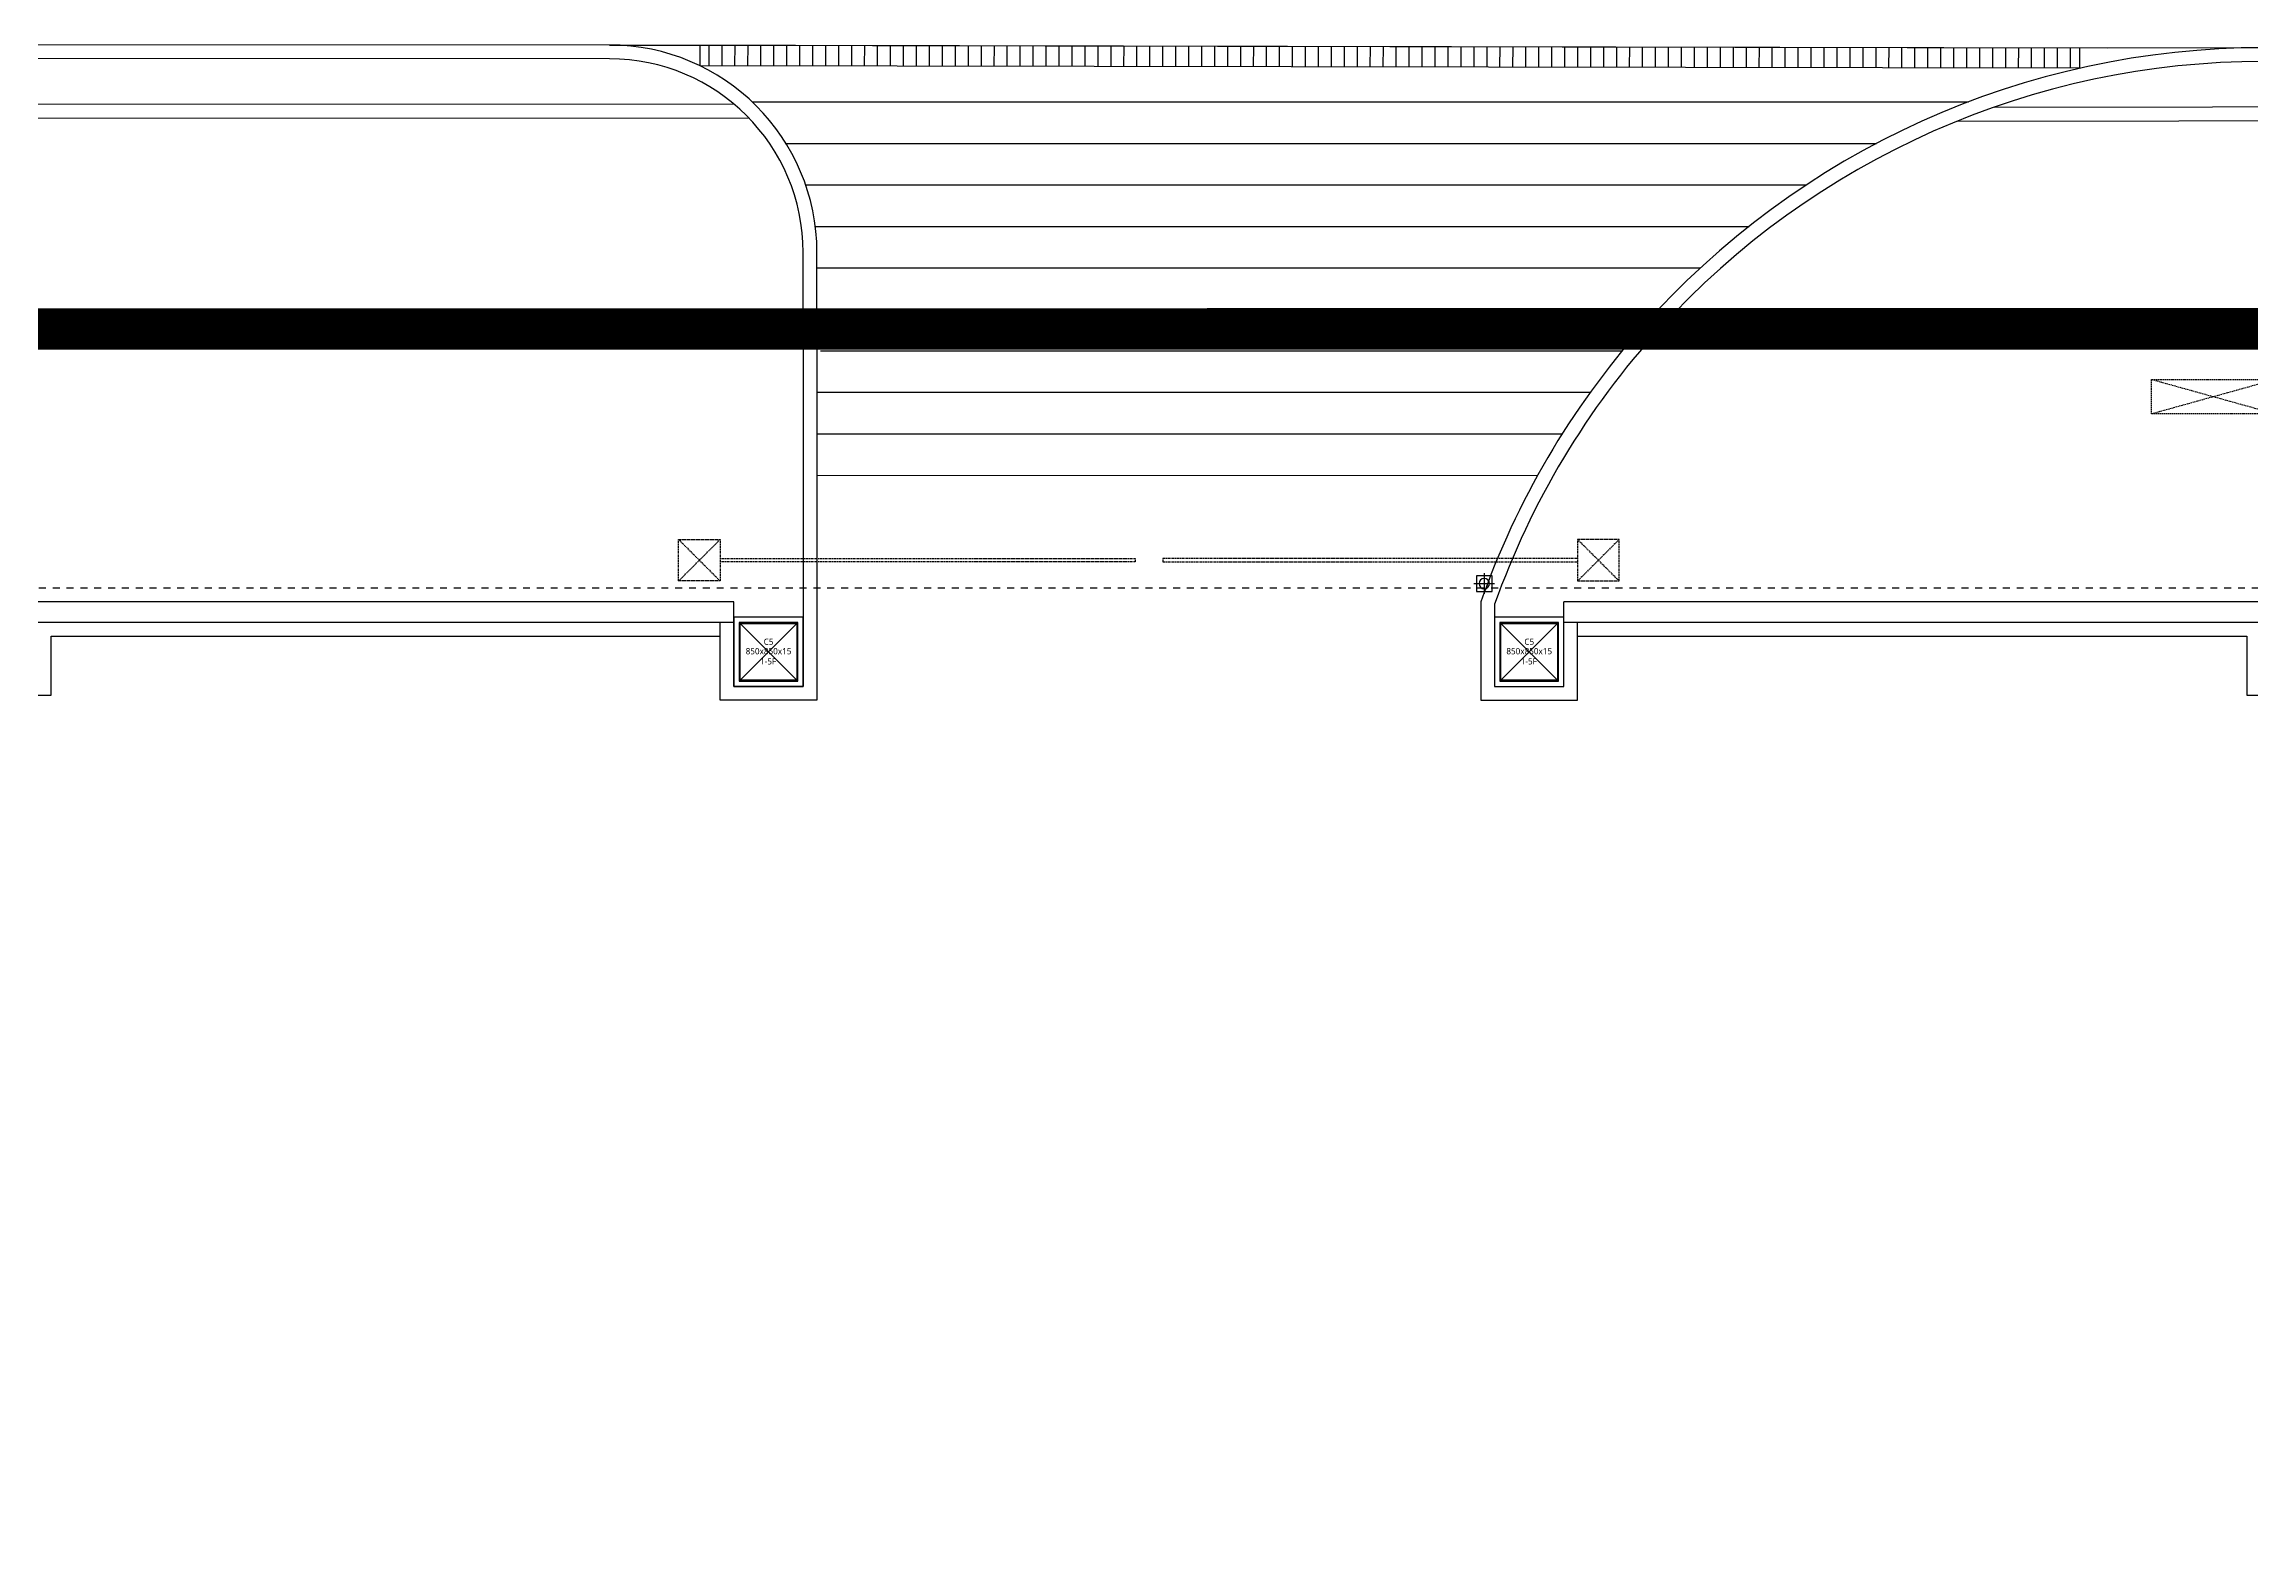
# Model space of a CAD drawing. Header units: millimetres. Extents: x 13515 to 183937, y -33900 to -660.
# Drawn here: x 121039 to 121538.6, y -19408.6 to -19067.3 of the extents above; entities that cross this region are included whole.
import ezdxf
from ezdxf.enums import TextEntityAlignment as Align

# ---------------------------------------------------------------- set-up
doc = ezdxf.new("R2010")
doc.units = ezdxf.units.MM
doc.header["$LTSCALE"] = 100
doc.header["$MEASUREMENT"] = 0
doc.header["$PDSIZE"] = -10
for name, pattern in [('DASHED', [0.75, 0.5, -0.25]), ('HIDDEN', [2, 1, -1]), ('HIDDEN2', [0.1875, 0.125, -0.0625])]:
    doc.linetypes.add(name, pattern=pattern)
doc.layers.get('0').update_dxf_attribs({"linetype": 'CONTINUOUS'})
doc.layers.get('Defpoints').update_dxf_attribs({"color": 171, "linetype": 'CONTINUOUS'})
doc.layers.add('#프레임 라인', color=189, linetype='CONTINUOUS', plot=False)
for name, color, linetype in [('ELE9', 9, 'CONTINUOUS'), ('polesign', 7, 'HIDDEN2'), ('홈통', 6, 'CONTINUOUS')]:
    doc.layers.add(name, color=color, linetype=linetype)
doc.styles.add('TE', font='malgun_0.ttf')

# ---------------------------------------------------------------- blocks, each defined once
blk = doc.blocks.new('*U265')
at = {"color": 0, "linetype": 'ByBlock'}
for p, q in [((425, 425), (-425, 425)), ((-425, 425), (-425, -425)), ((-410, 410), (410, 410)), ((-410, -410), (-410, 410)), ((410, 410), (410, -410)), ((425, -425), (425, 425)), ((-425, -425), (425, -425)), ((410, -410), (-410, -410))]:
    blk.add_line(p, q, dxfattribs=at)
at = {"layer": 'Defpoints'}
blk.add_point((0, 0), dxfattribs=at)
blk = doc.blocks.new('C5-1-5F')
at = {"layer": '#프레임 라인', "ltscale": 0.1}
blk.add_lwpolyline([(-500, -500), (500, -500), (500, 500), (-500, 500)], close=True, dxfattribs=at)
at = {"layer": 'Defpoints', "ltscale": 10000}
for p, q in [((-425, -425), (425, 425)), ((425, -425), (-425, 425))]:
    blk.add_line(p, q, dxfattribs=at)
at = {"ltscale": 0.1}
blk.add_blockref('*U265', (0, 0), dxfattribs=at)
at = {"layer": 'Defpoints', "style": 'TE'}
for s, p in [('850x850x15', (0, -35)), ('C5', (0, 102)), ('1-5F', (-6, -182))]:
    blk.add_text(s, height=90, dxfattribs=at).set_placement(p, align=Align.CENTER)
blk = doc.blocks.new('A$C1f11f6d5')
at = {"layer": 'polesign', "ltscale": 1.5}
blk.add_lwpolyline([(500, 1800), (500, 0), (0, 0), (0, 1800)], close=True, dxfattribs=at)
for points in [[(0, 1800), (500, 0)], [(0, 0), (500, 1800)]]:
    blk.add_lwpolyline(points, dxfattribs=at)
blk = doc.blocks.new('A$C251c222b')
at = {"linetype": 'DASHED', "ltscale": 0.3}
blk.add_lwpolyline([(-105, 750), (495, 750), (495, 150), (-105, 150)], close=True, dxfattribs=at)
for points in [[(-105, 750), (495, 150)], [(-105, 150), (495, 750)], [(495, 475), (6495, 475), (6495, 425), (495, 425)]]:
    blk.add_lwpolyline(points, dxfattribs=at)
blk = doc.blocks.new('A$C64A97E52')
at = {"layer": '홈통', "color": 1}
for p, q in [((450, 200), (-50, 200)), ((200, 450), (200, -50))]:
    blk.add_line(p, q, dxfattribs=at)
at = {"layer": '홈통', "ltscale": 0.1}
blk.add_circle((200, 200), 125, dxfattribs=at)
blk = doc.blocks.new('fghghhjjhk')
at = {"layer": '홈통'}
blk.add_lwpolyline([(36494545, -795979), (36494320, -795979), (36494320, -796204), (36494545, -796204)], close=True, dxfattribs=at)
at = {"xscale": -0.6, "yscale": 0.6, "zscale": 0.6}
blk.add_blockref('A$C64A97E52', (36494553, -796211), dxfattribs=at)
blk = doc.blocks.new('sdmfklfmkgghghj')
blk.add_blockref('fghghhjjhk', (109900, -288000))
blk = doc.blocks.new('FGHJ')
at = {"layer": 'ELE9'}
h = blk.add_hatch(dxfattribs=at)
h.set_pattern_fill('ANSI31', color=256, scale=1500, angle=44.88382)
h.set_pattern_definition([(89.8838194, (716713.72, 106926.67), (-187.4996145, 0.3801999), [])])
h.paths.add_polyline_path([(37162008.9, 75696.7), (37181958.9, 75656.3), (37181958.3, 75360.9), (37162008.3, 75396.7)])
at = {"layer": 'ELE9', "ltscale": 0.1}
blk.add_line((37163699.1, 71591.3), (37163699.1, 72697.2), dxfattribs=at)
for points in [[(37160700, 75697.2), (37132426.5, 75706.3), (37104161.4, 75710.2), (37082118.8, 75691), (37043660.7, 75687.7), (37037931.6, 75700.1)], [(37118987.4, 75708.1), (37118987.4, 74633.3), (37162709.1, 74646.5)], [(37160700, 75697.2), (37163386.6, 75696.3), (37182367.1, 75655.5), (37184617.4, 75659.3)], [(37119187.4, 75508.1), (37119187.4, 74833.3), (37162493.7, 74846.4)], [(37180725.1, 74798.8), (37215399.1, 74850.7)], [(37180192.1, 74598), (37215399.1, 74650.7)], [(37163699.1, 71591.3), (37163699.1, 66221.3), (37162299.1, 66221.3), (37162299.1, 67346.3)], [(37163699.1, 69473.8), (37174120.6, 69474.6)], [(37173299.1, 67646.3), (37173299.1, 66221.3), (37174699.1, 66221.3), (37174699.1, 67346.3)], [(37173499.1, 67610.3), (37173499.1, 66421.3), (37174499.1, 66421.3), (37174499.1, 67646.3)], [(37196349.1, 67646.3), (37174499.1, 67646.3)], [(37162499.1, 67346.3), (37027799.1, 67346.3)], [(37118374.1, 66296.3), (37119624.1, 66296.3), (37119624.1, 67146.3), (37129374.1, 67146.3), (37129374.1, 66296.3), (37130624.1, 66296.3), (37130624.1, 67146.3), (37140374.1, 67146.3), (37140374.1, 66296.3), (37141624.1, 66296.3), (37141624.1, 67146.3), (37151374.1, 67146.3), (37151374.1, 66296.3), (37152624.1, 66296.3), (37152624.1, 67146.3), (37162299.1, 67146.3)], [(37196349.1, 67346.3), (37174499.1, 67346.3)], [(37174699.1, 67146.3), (37184374.1, 67146.3), (37184374.1, 66296.3), (37185624.1, 66296.3), (37185624.1, 67146.3), (37195449.1, 67146.3)]]:
    blk.add_lwpolyline(points, dxfattribs=at)
blk.add_lwpolyline([(37162008.9, 75696.7), (37181958.9, 75656.3), (37181958.3, 75360.9), (37162008.3, 75396.7)], close=True, dxfattribs=at)
for points in [[(37163499.1, 71591.3), (37163499.1, 72697.2, 0.414119), (37160700, 75497.2), (37132426.4, 75506.3), (37104161.5, 75510.2), (37082119, 75491), (37043660.5, 75487.7), (37037931.6, 75500.1)], [(37163499.1, 71591.3), (37163499.1, 66421.3), (37162499.1, 66421.3), (37162499.1, 67646.3), (37027799.1, 67646.3), (37027799.1, 66646.3), (37026799.1, 66646.3), (37026799.1, 67612.4, -0.1024722), (37029268.9, 71712.4, -0.0805676)]]:
    blk.add_lwpolyline(points, format="xyb", dxfattribs=at)
at = {"layer": 'ELE9', "ltscale": 5}
for points in [[(37162762.5, 74874.8), (37180350, 74874.8)], [(37163250.7, 74274.8), (37179021.9, 74274.8)], [(37163535.3, 73674.8), (37178007.7, 73674.8)], [(37163675.2, 73074.8), (37177177.8, 73074.8)], [(37163699.1, 72474.8), (37176475.8, 72474.8)], [(37163699.1, 71874.8), (37175870.7, 71874.8)], [(37163749.1, 71274.8), (37175343.6, 71274.8)], [(37163699.1, 70674.8), (37174881.8, 70674.8)], [(37163699.1, 70074.8), (37174476.4, 70074.8)]]:
    blk.add_lwpolyline(points, dxfattribs=at)
at = {"layer": 'ELE9', "ltscale": 10, "const_width": 600}
blk.add_lwpolyline([(37006864.8, -50949.1), (37215384.5, -50949.1), (37215399.1, 71596.3), (37112506, 71586.4)], dxfattribs=at)
at = {"layer": 'ELE9', "linetype": 'HIDDEN'}
blk.add_lwpolyline([(37004040.2, -38428.7), (36980599.1, 15369.2), (36980599.1, 54346.3), (37030249.1, 54346.3), (37030249.1, 67846.3), (37207749.1, 67846.3), (37207749.1, 62946.3), (37211349.1, 62946.3), (37211349.1, 47346.3), (37207749.1, 47346.3), (37207749.1, -20253.7), (37211349.1, -20253.7), (37211349.1, -33603.7), (37207749.1, -33603.7), (37207749.1, -38428.7)], close=True, dxfattribs=at)
at = {"layer": 'ELE9', "ltscale": 0.1}
for centre, radius, start, end in [((37160699.1, 72697.2), 3000, 0, 89.9815), ((37184617.4, 63659.3), 12000, 90, 138.61605), ((37184617.4, 63659.3), 11800, 90, 137.75447)]:
    blk.add_arc(centre, radius, start, end, dxfattribs=at)
at = {"layer": 'ELE9'}
for radius, start, end in [(12000, 138.61605, 160.59425), (11800, 137.75447, 160.42977)]:
    blk.add_arc((37184617.4, 63659.3), radius, start, end, dxfattribs=at)
at = {"layer": 'ELE9', "ltscale": 0.1, "rotation": 270}
blk.add_blockref('A$C1f11f6d5', (37182999.1, 70861.8), dxfattribs=at)
at = {"layer": 'ELE9', "ltscale": 0.1}
for name, p in [('A$C251c222b', (37161803.9, 67796.3)), ('sdmfklfmkgghghj', (569016.4, 1152000)), ('C5-1-5F', (37162999.1, 66921.3)), ('C5-1-5F', (37173999.1, 66921.3))]:
    blk.add_blockref(name, p, dxfattribs=at)
at = {"layer": 'ELE9', "ltscale": 0.1, "xscale": -1}
blk.add_blockref('A$C251c222b', (37175194.3, 67796.3), dxfattribs=at)

msp = doc.modelspace()

# ---------------------------------------------------------------- block references
at = {"xscale": 0.01565102769230769, "yscale": 0.01565102769230769, "zscale": 0.01565102769230769}
msp.add_blockref('FGHJ', (-460436.19, -20252.24), dxfattribs=at)

doc.saveas('drawing.dxf')
